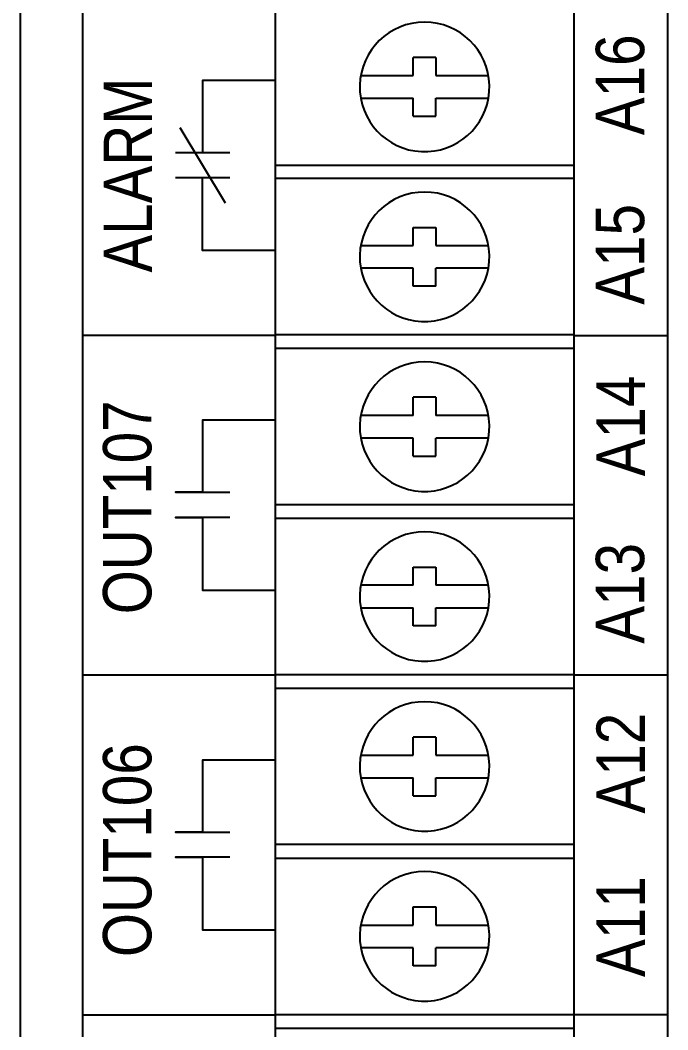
# Model space of a CAD drawing. Extents: x -11 to 35.7, y -8.8 to 26.3.
# Drawn here: x 19.577 to 21.006, y -1.98 to 0.248 of the extents above; entities that cross this region are included whole.
import ezdxf

# ---------------------------------------------------------------- set-up
doc = ezdxf.new("R2010")
doc.units = 0
doc.header["$MEASUREMENT"] = 0
doc.layers.add('5_00_DWG', color=7, linetype='CONTINUOUS')

msp = doc.modelspace()

# ---------------------------------------------------------------- linework, layer by layer
at = {"layer": '5_00_DWG'}
for points in [[(20.7995, -6.0871), (20.7995, 5.163), (20.1395, 5.163), (20.1395, -6.0871), (20.7995, -6.0871)], [(19.7146, 0.2919), (19.7146, 0.1866), (19.7146, -0.0246), (19.7146, -0.2365), (19.7146, -0.4487), (19.7146, -0.6609), (19.7146, -0.8728), (19.7146, -1.084), (19.7146, -1.1893), (19.7146, -1.2943), (19.7146, -1.399), (19.7146, -1.5034), (19.7146, -1.6073), (19.7146, -1.7108), (19.7146, -1.8138), (19.7146, -1.9163), (19.7146, -2.0183)], [(21.0061, -2.0183), (21.0061, -1.9163), (21.0061, -1.8138), (21.0061, -1.7108), (21.0061, -1.6073), (21.0061, -1.5034), (21.0061, -1.399), (21.0061, -1.2943), (21.0061, -1.1893), (21.0061, -1.084), (21.0061, -0.8728), (21.0061, -0.6609), (21.0061, -0.4487), (21.0061, -0.2365), (21.0061, -0.0246), (21.0061, 0.1866), (21.0061, 0.2919)], [(19.5772, 0.2819), (19.5772, 0.1844), (19.5772, 0.0871), (19.5772, -0.01), (19.5772, -0.1067), (19.5772, -0.2032), (19.5772, -0.2994), (19.5772, -0.3953), (19.5772, -0.4908), (19.5772, -0.5861), (19.5772, -0.681), (19.5772, -0.7755), (19.5772, -0.8697), (19.5772, -0.9635), (19.5772, -1.0569), (19.5772, -1.1499), (19.5772, -1.2425), (19.5772, -1.3346), (19.5772, -1.4264), (19.5772, -1.5176), (19.5772, -1.6084), (19.5772, -1.6988), (19.5772, -1.7886), (19.5772, -1.878), (19.5772, -1.9668), (19.5772, -2.0551)], [(20.4445, 0.1259), (20.4445, 0.1659)], [(20.4945, 0.1659), (20.4445, 0.1659)], [(20.4945, 0.1659), (20.4945, 0.1259)], [(20.1395, 0.115), (19.9797, 0.115), (19.9797, -0.0438)], [(20.3287, 0.1259), (20.4445, 0.1259)], [(20.4945, 0.1259), (20.6103, 0.1259)], [(20.3287, 0.0759), (20.4445, 0.0759)], [(20.4445, 0.036), (20.4445, 0.0759)], [(20.4945, 0.0759), (20.6103, 0.0759)], [(20.4945, 0.036), (20.4945, 0.0759)], [(20.4445, 0.036), (20.4945, 0.036)], [(19.9297, 0.0114), (20.0297, -0.155)], [(19.9197, -0.0438), (20.0397, -0.0438)], [(20.1395, -0.0715), (20.7995, -0.0715)], [(19.9197, -0.0993), (20.0397, -0.0993)], [(20.1395, -0.26), (19.9797, -0.26), (19.9797, -0.0993)], [(20.7995, -0.1015), (20.1395, -0.1015)], [(20.4445, -0.2091), (20.4945, -0.2091)], [(20.4445, -0.2491), (20.4445, -0.2091)], [(20.4945, -0.2091), (20.4945, -0.2491)], [(20.3287, -0.2491), (20.4445, -0.2491)], [(20.4945, -0.2491), (20.6103, -0.2491)], [(20.4445, -0.2991), (20.3287, -0.2991)], [(20.4445, -0.339), (20.4445, -0.2991)], [(20.6103, -0.2991), (20.4945, -0.2991)], [(20.4945, -0.339), (20.4945, -0.2991)], [(20.4945, -0.339), (20.4445, -0.339)], [(20.1395, -0.4476), (19.7146, -0.4476)], [(20.7995, -0.4465), (20.1395, -0.4465)], [(20.7995, -0.4476), (21.0061, -0.4476)], [(20.7995, -0.4765), (20.1395, -0.4765)], [(20.4945, -0.5841), (20.4445, -0.5841)], [(20.4445, -0.6241), (20.4445, -0.5841)], [(20.4945, -0.5841), (20.4945, -0.6241)], [(20.1395, -0.635), (19.9797, -0.635), (19.9797, -0.7938), (19.9197, -0.7938), (20.0397, -0.7938)], [(20.4445, -0.6241), (20.3287, -0.6241)], [(20.6103, -0.6241), (20.4945, -0.6241)], [(20.4445, -0.6741), (20.3287, -0.6741)], [(20.4445, -0.714), (20.4445, -0.6741)], [(20.6103, -0.6741), (20.4945, -0.6741)], [(20.4945, -0.714), (20.4945, -0.6741)], [(20.4445, -0.714), (20.4945, -0.714)], [(20.7995, -0.8215), (20.1395, -0.8215)], [(20.0397, -0.8493), (19.9197, -0.8493), (19.9797, -0.8493), (19.9797, -1.01), (20.1395, -1.01)], [(20.7995, -0.8515), (20.1395, -0.8515)], [(20.4445, -0.9591), (20.4945, -0.9591)], [(20.4445, -0.9991), (20.4445, -0.9591)], [(20.4945, -0.9591), (20.4945, -0.9991)], [(20.4445, -0.9991), (20.3287, -0.9991)], [(20.6103, -0.9991), (20.4945, -0.9991)], [(20.3287, -1.0491), (20.4445, -1.0491)], [(20.4445, -1.089), (20.4445, -1.0491)], [(20.4945, -1.0491), (20.6103, -1.0491)], [(20.4945, -1.089), (20.4945, -1.0491)], [(20.4945, -1.089), (20.4445, -1.089)], [(20.1395, -1.1976), (19.7146, -1.1976)], [(20.7995, -1.1965), (20.1395, -1.1965)], [(21.0061, -1.1976), (20.7995, -1.1976)], [(20.1395, -1.2265), (20.7995, -1.2265)], [(20.4945, -1.3341), (20.4445, -1.3341)], [(20.4445, -1.3741), (20.4445, -1.3341)], [(20.4945, -1.3341), (20.4945, -1.3741)], [(20.3287, -1.3741), (20.4445, -1.3741)], [(20.4945, -1.3741), (20.6103, -1.3741)], [(20.1395, -1.385), (19.9797, -1.385), (19.9797, -1.5438), (19.9197, -1.5438), (20.0397, -1.5438)], [(20.3287, -1.4241), (20.4445, -1.4241)], [(20.4445, -1.464), (20.4445, -1.4241)], [(20.4945, -1.4241), (20.6103, -1.4241)], [(20.4945, -1.464), (20.4945, -1.4241)], [(20.4445, -1.464), (20.4945, -1.464)], [(20.7995, -1.5715), (20.1395, -1.5715)], [(20.0397, -1.5993), (19.9197, -1.5993), (19.9797, -1.5993), (19.9797, -1.76), (20.1395, -1.76)], [(20.1395, -1.6015), (20.7995, -1.6015)], [(20.4445, -1.7091), (20.4945, -1.7091)], [(20.4445, -1.7491), (20.4445, -1.7091)], [(20.4945, -1.7091), (20.4945, -1.7491)], [(20.3287, -1.7491), (20.4445, -1.7491)], [(20.4945, -1.7491), (20.6103, -1.7491)], [(20.4445, -1.7991), (20.3287, -1.7991)], [(20.4445, -1.839), (20.4445, -1.7991)], [(20.6103, -1.7991), (20.4945, -1.7991)], [(20.4945, -1.839), (20.4945, -1.7991)], [(20.4945, -1.839), (20.4445, -1.839)], [(19.7146, -1.9476), (20.1395, -1.9476)], [(20.1395, -1.9465), (20.7995, -1.9465)], [(21.0061, -1.9476), (20.7995, -1.9476)], [(20.1395, -1.9765), (20.7995, -1.9765)]]:
    msp.add_lwpolyline(points, dxfattribs=at)
for points in [[(20.4695, 0.2439), (20.4551, 0.2432), (20.4411, 0.2411), (20.4276, 0.2377), (20.4146, 0.233), (20.4023, 0.2272), (20.3906, 0.2202), (20.3797, 0.2122), (20.3696, 0.2032), (20.3604, 0.1934), (20.3521, 0.1826), (20.3449, 0.1712), (20.3388, 0.159), (20.3338, 0.1461), (20.3301, 0.1328), (20.3276, 0.1189), (20.3266, 0.1046), (20.3269, 0.0901), (20.3287, 0.076), (20.3318, 0.0624), (20.3361, 0.0493), (20.3417, 0.0367), (20.3484, 0.0249), (20.3561, 0.0138), (20.3649, 0.0035), (20.3745, -0.006), (20.3851, -0.0145), (20.3964, -0.022), (20.4084, -0.0284), (20.4211, -0.0336), (20.4343, -0.0377), (20.4481, -0.0405), (20.4623, -0.0419), (20.4768, -0.0419), (20.491, -0.0405), (20.5047, -0.0377), (20.518, -0.0336), (20.5306, -0.0284), (20.5427, -0.022), (20.554, -0.0145), (20.5645, -0.006), (20.5741, 0.0035), (20.5829, 0.0138), (20.5906, 0.0249), (20.5973, 0.0367), (20.6029, 0.0493), (20.6072, 0.0624), (20.6103, 0.076), (20.6121, 0.0901), (20.6125, 0.1046), (20.6114, 0.1189), (20.609, 0.1328), (20.6052, 0.1461), (20.6002, 0.159), (20.5941, 0.1712), (20.5869, 0.1826), (20.5786, 0.1934), (20.5694, 0.2032), (20.5593, 0.2122), (20.5484, 0.2202), (20.5367, 0.2272), (20.5244, 0.233), (20.5114, 0.2377), (20.4979, 0.2411), (20.4839, 0.2432)], [(20.4695, -0.1311), (20.4551, -0.1318), (20.4411, -0.1339), (20.4276, -0.1373), (20.4146, -0.142), (20.4023, -0.1478), (20.3906, -0.1548), (20.3797, -0.1628), (20.3696, -0.1718), (20.3604, -0.1816), (20.3521, -0.1924), (20.3449, -0.2038), (20.3388, -0.216), (20.3338, -0.2289), (20.3301, -0.2422), (20.3276, -0.2561), (20.3266, -0.2704), (20.3269, -0.2849), (20.3287, -0.299), (20.3318, -0.3126), (20.3361, -0.3257), (20.3417, -0.3383), (20.3484, -0.3501), (20.3561, -0.3612), (20.3649, -0.3715), (20.3745, -0.381), (20.3851, -0.3895), (20.3964, -0.397), (20.4084, -0.4034), (20.4211, -0.4086), (20.4343, -0.4127), (20.4481, -0.4155), (20.4623, -0.4169), (20.4768, -0.4169), (20.491, -0.4155), (20.5047, -0.4127), (20.518, -0.4086), (20.5306, -0.4034), (20.5427, -0.397), (20.554, -0.3895), (20.5645, -0.381), (20.5741, -0.3715), (20.5829, -0.3612), (20.5906, -0.3501), (20.5973, -0.3383), (20.6029, -0.3257), (20.6072, -0.3126), (20.6103, -0.299), (20.6121, -0.2849), (20.6125, -0.2704), (20.6114, -0.2561), (20.609, -0.2422), (20.6052, -0.2289), (20.6002, -0.216), (20.5941, -0.2038), (20.5869, -0.1924), (20.5786, -0.1816), (20.5694, -0.1718), (20.5593, -0.1628), (20.5484, -0.1548), (20.5367, -0.1478), (20.5244, -0.142), (20.5114, -0.1373), (20.4979, -0.1339), (20.4839, -0.1318)], [(20.4695, -0.5061), (20.4551, -0.5068), (20.4411, -0.5089), (20.4276, -0.5123), (20.4146, -0.517), (20.4023, -0.5228), (20.3906, -0.5298), (20.3797, -0.5378), (20.3696, -0.5468), (20.3604, -0.5566), (20.3521, -0.5674), (20.3449, -0.5788), (20.3388, -0.591), (20.3338, -0.6039), (20.3301, -0.6172), (20.3276, -0.6311), (20.3266, -0.6454), (20.3269, -0.6599), (20.3287, -0.674), (20.3318, -0.6876), (20.3361, -0.7007), (20.3417, -0.7133), (20.3484, -0.7251), (20.3561, -0.7362), (20.3649, -0.7465), (20.3745, -0.756), (20.3851, -0.7645), (20.3964, -0.772), (20.4084, -0.7784), (20.4211, -0.7836), (20.4343, -0.7877), (20.4481, -0.7905), (20.4623, -0.7919), (20.4768, -0.7919), (20.491, -0.7905), (20.5047, -0.7877), (20.518, -0.7836), (20.5306, -0.7784), (20.5427, -0.772), (20.554, -0.7645), (20.5645, -0.756), (20.5741, -0.7465), (20.5829, -0.7362), (20.5906, -0.7251), (20.5973, -0.7133), (20.6029, -0.7007), (20.6072, -0.6876), (20.6103, -0.674), (20.6121, -0.6599), (20.6125, -0.6454), (20.6114, -0.6311), (20.609, -0.6172), (20.6052, -0.6039), (20.6002, -0.591), (20.5941, -0.5788), (20.5869, -0.5674), (20.5786, -0.5566), (20.5694, -0.5468), (20.5593, -0.5378), (20.5484, -0.5298), (20.5367, -0.5228), (20.5244, -0.517), (20.5114, -0.5123), (20.4979, -0.5089), (20.4839, -0.5068)], [(20.4695, -0.8811), (20.4551, -0.8818), (20.4411, -0.8839), (20.4276, -0.8873), (20.4146, -0.892), (20.4023, -0.8978), (20.3906, -0.9048), (20.3797, -0.9128), (20.3696, -0.9218), (20.3604, -0.9316), (20.3521, -0.9424), (20.3449, -0.9538), (20.3388, -0.966), (20.3338, -0.9789), (20.3301, -0.9922), (20.3276, -1.0061), (20.3266, -1.0204), (20.3269, -1.0349), (20.3287, -1.049), (20.3318, -1.0626), (20.3361, -1.0757), (20.3417, -1.0883), (20.3484, -1.1001), (20.3561, -1.1112), (20.3649, -1.1215), (20.3745, -1.131), (20.3851, -1.1395), (20.3964, -1.147), (20.4084, -1.1534), (20.4211, -1.1586), (20.4343, -1.1627), (20.4481, -1.1655), (20.4623, -1.1669), (20.4768, -1.1669), (20.491, -1.1655), (20.5047, -1.1627), (20.518, -1.1586), (20.5306, -1.1534), (20.5427, -1.147), (20.554, -1.1395), (20.5645, -1.131), (20.5741, -1.1215), (20.5829, -1.1112), (20.5906, -1.1001), (20.5973, -1.0883), (20.6029, -1.0757), (20.6072, -1.0626), (20.6103, -1.049), (20.6121, -1.0349), (20.6125, -1.0204), (20.6114, -1.0061), (20.609, -0.9922), (20.6052, -0.9789), (20.6002, -0.966), (20.5941, -0.9538), (20.5869, -0.9424), (20.5786, -0.9316), (20.5694, -0.9218), (20.5593, -0.9128), (20.5484, -0.9048), (20.5367, -0.8978), (20.5244, -0.892), (20.5114, -0.8873), (20.4979, -0.8839), (20.4839, -0.8818)], [(20.4695, -1.2561), (20.4551, -1.2568), (20.4411, -1.2589), (20.4276, -1.2623), (20.4146, -1.267), (20.4023, -1.2728), (20.3906, -1.2798), (20.3797, -1.2878), (20.3696, -1.2968), (20.3604, -1.3066), (20.3521, -1.3174), (20.3449, -1.3288), (20.3388, -1.341), (20.3338, -1.3539), (20.3301, -1.3672), (20.3276, -1.3811), (20.3266, -1.3954), (20.3269, -1.4099), (20.3287, -1.424), (20.3318, -1.4376), (20.3361, -1.4507), (20.3417, -1.4633), (20.3484, -1.4751), (20.3561, -1.4862), (20.3649, -1.4965), (20.3745, -1.506), (20.3851, -1.5145), (20.3964, -1.522), (20.4084, -1.5284), (20.4211, -1.5336), (20.4343, -1.5377), (20.4481, -1.5405), (20.4623, -1.5419), (20.4768, -1.5419), (20.491, -1.5405), (20.5047, -1.5377), (20.518, -1.5336), (20.5306, -1.5284), (20.5427, -1.522), (20.554, -1.5145), (20.5645, -1.506), (20.5741, -1.4965), (20.5829, -1.4862), (20.5906, -1.4751), (20.5973, -1.4633), (20.6029, -1.4507), (20.6072, -1.4376), (20.6103, -1.424), (20.6121, -1.4099), (20.6125, -1.3954), (20.6114, -1.3811), (20.609, -1.3672), (20.6052, -1.3539), (20.6002, -1.341), (20.5941, -1.3288), (20.5869, -1.3174), (20.5786, -1.3066), (20.5694, -1.2968), (20.5593, -1.2878), (20.5484, -1.2798), (20.5367, -1.2728), (20.5244, -1.267), (20.5114, -1.2623), (20.4979, -1.2589), (20.4839, -1.2568)], [(20.4695, -1.6311), (20.4551, -1.6318), (20.4411, -1.6339), (20.4276, -1.6373), (20.4146, -1.642), (20.4023, -1.6478), (20.3906, -1.6548), (20.3797, -1.6628), (20.3696, -1.6718), (20.3604, -1.6816), (20.3521, -1.6924), (20.3449, -1.7038), (20.3388, -1.716), (20.3338, -1.7289), (20.3301, -1.7422), (20.3276, -1.7561), (20.3266, -1.7704), (20.3269, -1.7849), (20.3287, -1.799), (20.3318, -1.8126), (20.3361, -1.8257), (20.3417, -1.8383), (20.3484, -1.8501), (20.3561, -1.8612), (20.3649, -1.8715), (20.3745, -1.881), (20.3851, -1.8895), (20.3964, -1.897), (20.4084, -1.9034), (20.4211, -1.9086), (20.4343, -1.9127), (20.4481, -1.9155), (20.4623, -1.9169), (20.4768, -1.9169), (20.491, -1.9155), (20.5047, -1.9127), (20.518, -1.9086), (20.5306, -1.9034), (20.5427, -1.897), (20.554, -1.8895), (20.5645, -1.881), (20.5741, -1.8715), (20.5829, -1.8612), (20.5906, -1.8501), (20.5973, -1.8383), (20.6029, -1.8257), (20.6072, -1.8126), (20.6103, -1.799), (20.6121, -1.7849), (20.6125, -1.7704), (20.6114, -1.7561), (20.609, -1.7422), (20.6052, -1.7289), (20.6002, -1.716), (20.5941, -1.7038), (20.5869, -1.6924), (20.5786, -1.6816), (20.5694, -1.6718), (20.5593, -1.6628), (20.5484, -1.6548), (20.5367, -1.6478), (20.5244, -1.642), (20.5114, -1.6373), (20.4979, -1.6339), (20.4839, -1.6318)]]:
    msp.add_lwpolyline(points, close=True, dxfattribs=at)

# ---------------------------------------------------------------- texts
at = {"layer": '5_00_DWG', "char_height": 0.106722, "attachment_point": 7, "rotation": 90}
for s, insert in [('\\fInterstate-Regular|b0|i0|c0|p34;\\W0.875;A16', (20.9555, -0.0055)), ('\\fInterstate-Regular|b0|i0|c0|p34;\\W0.875;ALARM', (19.8681, -0.3088)), ('\\fInterstate-Regular|b0|i0|c0|p34;\\W0.875;A15', (20.9555, -0.3797)), ('\\fInterstate-Regular|b0|i0|c0|p34;\\W0.875;A14', (20.9555, -0.7585)), ('\\fInterstate-Regular|b0|i0|c0|p34;\\W0.875;OUT107', (19.8681, -1.063)), ('\\fInterstate-Regular|b0|i0|c0|p34;\\W0.875;A13', (20.9555, -1.1279)), ('\\fInterstate-Regular|b0|i0|c0|p34;\\W0.875;A12', (20.9555, -1.5029)), ('\\fInterstate-Regular|b0|i0|c0|p34;\\W0.875;OUT106', (19.8681, -1.8197)), ('\\fInterstate-Regular|b0|i0|c0|p34;\\W0.875;A11', (20.9555, -1.8637))]:
    msp.add_mtext(s, dxfattribs=dict(at, insert=insert))

doc.saveas('drawing.dxf')
